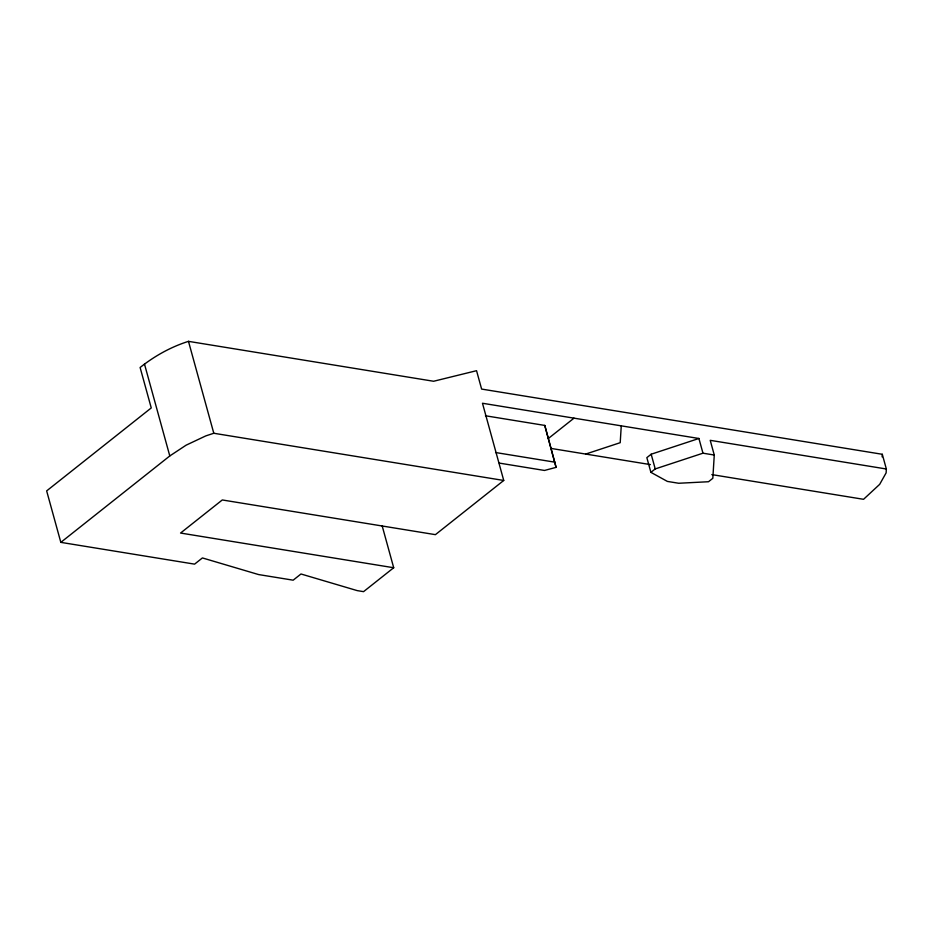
<?xml version="1.0" encoding="UTF-8"?>
<svg xmlns="http://www.w3.org/2000/svg" width="933" height="933" viewBox="0 0 933 933"><rect width="100%" height="100%" fill="white"/><g stroke="black" fill="none" stroke-linecap="round" stroke-linejoin="round"><path stroke-width="1.4" d="M882.14 456.878L882.303 454.289L481.615 389.073L476.553 370.693L433.612 381.259L188.478 341.35C170.902 346.901 154.528 356.044 140.113 367.497L151.251 407.931L46.65 490.898L60.832 542.365L194.589 564.138L202.414 557.934L258.593 574.565L293.16 580.186L300.974 573.982L357.164 590.601L363.555 591.65L393.703 567.742L382.203 526.002M882.303 454.289L886.35 468.996L886.117 472.879L879.679 484.344L863.55 499.307L711.844 474.605M621.261 425.845L620.212 442.685L585.679 454.068M714.27 455.036L712.824 478.302L708.509 481.731L678.688 483.259L667.375 481.416L650.907 472.355L646.849 457.648L651.176 454.219L698.91 438.487L702.969 453.193L714.27 455.036L710.223 440.329L886.35 468.996M60.832 542.365L169.794 455.945L186.099 445.181L205.82 435.886L213.797 433.262L503.738 480.46L482.478 403.254L698.91 438.487M548.429 438.44L574.005 418.159M503.738 480.46L435.408 534.656L222.287 499.96L180.57 533.046L393.703 567.742M650.907 472.355L655.223 468.926L702.969 453.193M485.44 415.768L544.779 425.425L556.091 467.363L544.487 470.454L499.272 463.095M551.31 448.47L650.383 464.599M495.563 452.528L554.913 462.185M651.176 454.219L655.223 468.926M556.091 467.363L544.779 425.425M188.478 341.35L213.797 433.262M144.475 364.033L169.794 455.945"/></g></svg>
